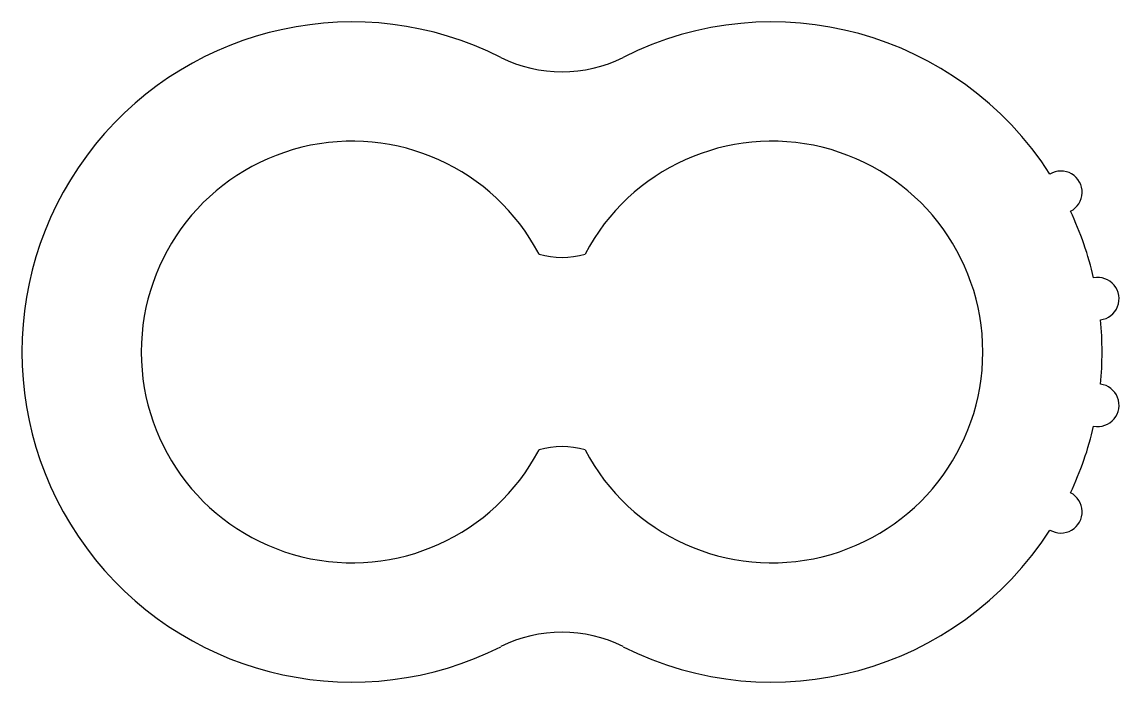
# Model space of a CAD drawing. Header units: inches. Extents: x -12.6 to 13.1, y 0.1 to 15.6.
import ezdxf

# ---------------------------------------------------------------- set-up
doc = ezdxf.new("R2010")
doc.units = ezdxf.units.IN
doc.header["$MEASUREMENT"] = 0

msp = doc.modelspace()

# ---------------------------------------------------------------- linework, layer by layer
at = {"color": 7}
for centre, radius, start, end in [((-4.892, 7.881), 7.75, 63.2182, 296.7818), ((4.958, 7.881), 7.75, 32.6357, 116.7818), ((0.033, 17.639), 3.18, 243.2182, 296.7818), ((-4.892, 7.881), 4.95, 27.6379, 332.3621), ((4.958, 7.881), 4.95, 207.6379, 152.3621), ((11.74, 11.631), 0.5, 297.09, 120.7871), ((4.958, 7.881), 7.75, 12.9789, 25.2414), ((0.033, 12.062), 1.96, 254.0133, 285.9867), ((12.606, 9.131), 0.5, 277.4332, 101.1304), ((4.958, 7.881), 7.75, 354.4153, 5.5847), ((12.606, 6.631), 0.5, 258.8696, 82.5668), ((4.958, 7.881), 7.75, 334.7586, 347.0211), ((0.033, 3.701), 1.96, 74.0133, 105.9867), ((11.74, 4.131), 0.5, 239.2129, 62.91), ((4.958, 7.881), 7.75, 243.2182, 327.3643), ((0.033, -1.876), 3.18, 63.2182, 116.7818)]:
    msp.add_arc(centre, radius, start, end, dxfattribs=at)

doc.saveas('drawing.dxf')
